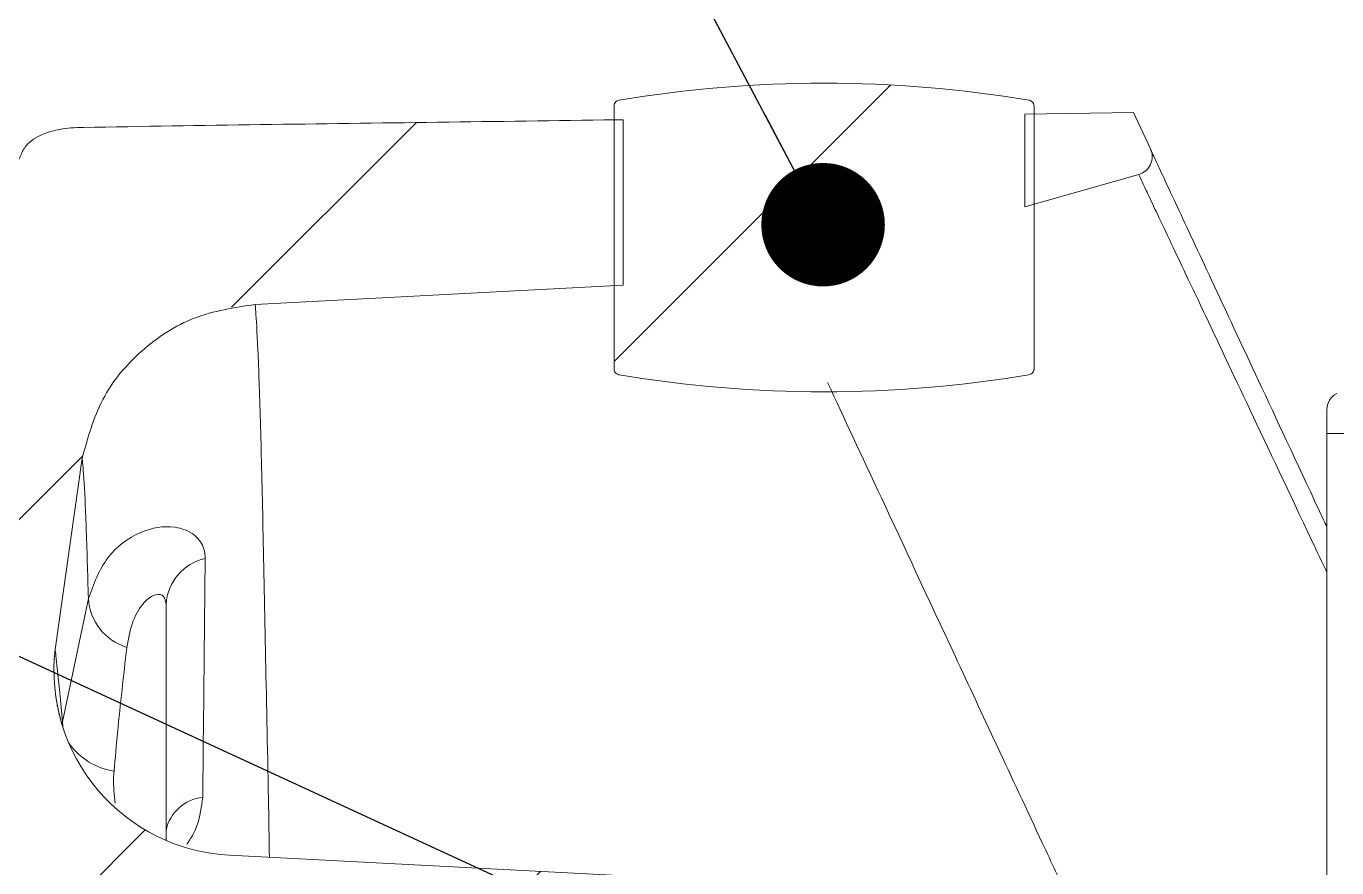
# Model space of a CAD drawing. Extents: x 14808 to 20058, y -13198 to -11680.
# Drawn here: x 18818.37 to 18828.98, y -12725.46 to -12718.64 of the extents above; entities that cross this region are included whole.
import ezdxf

# ---------------------------------------------------------------- set-up
doc = ezdxf.new("R2010")
doc.units = 0
doc.header["$LTSCALE"] = 7
doc.header["$MEASUREMENT"] = 0
doc.layers.get('0').update_dxf_attribs({"color": 2, "linetype": 'CONTINUOUS'})
doc.styles.add('GHS', font='romans', dxfattribs={"bigfont": 'ghs'})
doc.dimstyles.new('STANDARD$7', dxfattribs={"dimtxt": 3.5, "dimasz": 3, "dimexe": 1, "dimexo": 0.0625, "dimgap": 1, "dimtad": 1, "dimdec": 4, "dimzin": 0, "dimdsep": 46, "dimtxsty": 'GHS', "dimcen": 1, "dimclrt": 2, "dimadec": 0, "dimazin": 0, "dimtfac": 1, "dimtdec": 4, "dimtofl": 0, "dimtmove": 0, "dimatfit": 3, "dimfxl": 1, "dimtolj": 1, "dimtzin": 0, "dimarcsym": 0})
pattern_1 = [(45, (42.8808, 0), (-1.76776695, 1.76776695), [])]

msp = doc.modelspace()

# ---------------------------------------------------------------- hatches: boundary and pattern name
at = {"linetype": 'Continuous', "lineweight": 0}
h = msp.add_hatch(dxfattribs=at)
h.set_pattern_fill('ANSI31', color=2, scale=20, style=0)
h.set_pattern_definition(pattern_1)
edge = h.paths.add_edge_path(flags=0)
edge.add_line((18835.504, -12715.386), (18838.004, -12715.342))
edge.add_line((18838.004, -12715.342), (18838.004, -12714.268))
edge.add_line((18838.004, -12714.268), (18834.245, -12714.333))
edge.add_arc((18834.254, -12714.833), 0.5, 91, 180)
edge.add_line((18833.754, -12714.833), (18833.754, -12719.708))
edge.add_arc((18833.254, -12719.708), 0.5, 285, 360, ccw=False)
edge.add_line((18833.383, -12720.191), (18831.004, -12720.829))
edge.add_arc((18833.592, -12730.488), 10, 105, 117.477)
edge.add_arc((18829.048, -12721.749), 0.15, 117.477, 180)
edge.add_line((18828.898, -12721.749), (18828.898, -12721.942))
edge.add_line((18828.898, -12721.942), (18829.891, -12721.942))
edge.add_line((18829.891, -12721.942), (18834.05, -12721.008))
edge.add_arc((18833.995, -12720.764), 0.25, 282.6522, 360)
edge.add_line((18834.245, -12720.764), (18834.245, -12719.838))
edge.add_line((18834.245, -12719.838), (18835.256, -12719.829))
edge.add_arc((18835.254, -12719.579), 0.25, 270.5, 360)
edge.add_line((18835.504, -12719.579), (18835.504, -12719.481))
edge.add_arc((18835.554, -12719.481), 0.05, 95, 180, ccw=False)
edge.add_line((18835.549, -12719.432), (18838.004, -12719.217))
edge.add_line((18838.004, -12719.217), (18838.004, -12718.842))
edge.add_line((18838.004, -12718.842), (18835.504, -12718.798))
edge.add_line((18835.504, -12718.798), (18835.504, -12715.386))
h = msp.add_hatch(dxfattribs=at)
h.set_pattern_fill('ANSI31', color=2, scale=20, style=0)
h.set_pattern_definition(pattern_1)
edge = h.paths.add_edge_path(flags=0)
edge.add_arc((18824.829, -12729.103), 10, 80.4546, 99.5454)
edge.add_spline(control_points=[(18823.17, -12719.242), (18823.166, -12719.243), (18823.161, -12719.244), (18823.157, -12719.246), (18823.152, -12719.248), (18823.148, -12719.252), (18823.144, -12719.255), (18823.14, -12719.259), (18823.136, -12719.264), (18823.134, -12719.269), (18823.131, -12719.274), (18823.13, -12719.28), (18823.129, -12719.285), (18823.129, -12719.287), (18823.129, -12719.289), (18823.129, -12719.291)], knot_values=[0.000174, 0.000174, 0.000174, 0.000174, 0.000201, 0.000201, 0.000201, 0.000235, 0.000235, 0.000235, 0.000269, 0.000269, 0.000269, 0.000302, 0.000302, 0.000302, 0.000314, 0.000314, 0.000314, 0.000314], weights=[1, 1, 1, 1, 1, 1, 1, 1, 1, 1, 1, 1, 1, 1, 1, 1], degree=3, periodic=0)
edge.add_spline(control_points=[(18823.129, -12719.291), (18823.129, -12719.999), (18823.129, -12720.707), (18823.129, -12721.416)], knot_values=[0, 0, 0, 0, 0.004249, 0.004249, 0.004249, 0.004249], weights=[1, 1, 1, 1], degree=3, periodic=0)
edge.add_spline(control_points=[(18823.129, -12721.416), (18823.129, -12721.421), (18823.129, -12721.426), (18823.131, -12721.431), (18823.133, -12721.437), (18823.136, -12721.442), (18823.139, -12721.446), (18823.142, -12721.451), (18823.147, -12721.455), (18823.151, -12721.458), (18823.156, -12721.461), (18823.161, -12721.463), (18823.167, -12721.464), (18823.168, -12721.465), (18823.169, -12721.465), (18823.17, -12721.465)], knot_values=[0.000002, 0.000002, 0.000002, 0.000002, 0.000034, 0.000034, 0.000034, 0.000067, 0.000067, 0.000067, 0.000101, 0.000101, 0.000101, 0.000134, 0.000134, 0.000134, 0.000141, 0.000141, 0.000141, 0.000141], weights=[1, 1, 1, 1, 1, 1, 1, 1, 1, 1, 1, 1, 1, 1, 1, 1], degree=3, periodic=0)
edge.add_arc((18824.829, -12711.603), 10, 260.4546, 279.5454)
edge.add_spline(control_points=[(18826.487, -12721.465), (18826.491, -12721.464), (18826.496, -12721.463), (18826.5, -12721.461), (18826.505, -12721.459), (18826.51, -12721.455), (18826.514, -12721.451), (18826.517, -12721.447), (18826.521, -12721.443), (18826.523, -12721.438), (18826.526, -12721.433), (18826.527, -12721.427), (18826.528, -12721.422), (18826.528, -12721.42), (18826.529, -12721.418), (18826.529, -12721.416)], knot_values=[0.000174, 0.000174, 0.000174, 0.000174, 0.000201, 0.000201, 0.000201, 0.000235, 0.000235, 0.000235, 0.000269, 0.000269, 0.000269, 0.000302, 0.000302, 0.000302, 0.000314, 0.000314, 0.000314, 0.000314], weights=[1, 1, 1, 1, 1, 1, 1, 1, 1, 1, 1, 1, 1, 1, 1, 1], degree=3, periodic=0)
edge.add_spline(control_points=[(18826.529, -12721.416), (18826.529, -12720.707), (18826.529, -12719.999), (18826.529, -12719.291)], knot_values=[0, 0, 0, 0, 0.004249, 0.004249, 0.004249, 0.004249], weights=[1, 1, 1, 1], degree=3, periodic=0)
edge.add_spline(control_points=[(18826.529, -12719.291), (18826.529, -12719.286), (18826.528, -12719.28), (18826.526, -12719.275), (18826.524, -12719.27), (18826.521, -12719.265), (18826.518, -12719.261), (18826.515, -12719.256), (18826.51, -12719.252), (18826.506, -12719.249), (18826.501, -12719.246), (18826.496, -12719.244), (18826.49, -12719.243), (18826.489, -12719.242), (18826.488, -12719.242), (18826.487, -12719.242)], knot_values=[0.000002, 0.000002, 0.000002, 0.000002, 0.000034, 0.000034, 0.000034, 0.000067, 0.000067, 0.000067, 0.000101, 0.000101, 0.000101, 0.000134, 0.000134, 0.000134, 0.000141, 0.000141, 0.000141, 0.000141], weights=[1, 1, 1, 1, 1, 1, 1, 1, 1, 1, 1, 1, 1, 1, 1, 1], degree=3, periodic=0)
h = msp.add_hatch(dxfattribs=at)
h.set_pattern_fill('ANSI31', color=2, scale=20, style=0)
h.set_pattern_definition(pattern_1)
edge = h.paths.add_edge_path(flags=0)
edge.add_spline(control_points=[(18818.835, -12719.462), (18818.761, -12719.462), (18818.381, -12719.464), (18818.316, -12719.72)], knot_values=[0.000006, 0.000006, 0.000006, 0.000006, 0.99971, 0.99971, 0.99971, 0.99971], weights=[1, 1, 1, 1], degree=3, periodic=0)
edge.add_spline(control_points=[(18818.316, -12719.72), (18817.513, -12722.887), (18817.428, -12726.215), (18817.428, -12729.483), (18817.427, -12736.291), (18817.428, -12743.099), (18817.428, -12749.907), (18817.428, -12756.606), (18817.731, -12763.353), (18816.88, -12769.998)], knot_values=[0.000361, 0.000361, 0.000361, 0.000361, 0.019969, 0.019969, 0.019969, 0.060638, 0.060638, 0.060638, 0.100677, 0.100677, 0.100677, 0.100677], weights=[1, 1, 1, 1, 1, 1, 1, 1, 1, 1], degree=3, periodic=0)
edge.add_spline(control_points=[(18816.88, -12769.998), (18816.873, -12770.054), (18816.876, -12770.111), (18816.887, -12770.166), (18816.899, -12770.221), (18816.92, -12770.275), (18816.95, -12770.322), (18816.979, -12770.37), (18817.016, -12770.413), (18817.059, -12770.448), (18817.103, -12770.485), (18817.154, -12770.513), (18817.207, -12770.533), (18817.26, -12770.551), (18817.316, -12770.561), (18817.372, -12770.562), (18817.427, -12770.562), (18817.483, -12770.553), (18817.536, -12770.536), (18817.589, -12770.518), (18817.64, -12770.49), (18817.684, -12770.456), (18817.713, -12770.433), (18817.74, -12770.407), (18817.764, -12770.378)], knot_values=[0, 0, 0, 0, 0.000336, 0.000336, 0.000336, 0.000672, 0.000672, 0.000672, 0.001006, 0.001006, 0.001006, 0.001347, 0.001347, 0.001347, 0.001682, 0.001682, 0.001682, 0.002013, 0.002013, 0.002013, 0.00235, 0.00235, 0.00235, 0.002572, 0.002572, 0.002572, 0.002572], weights=[1, 1, 1, 1, 1, 1, 1, 1, 1, 1, 1, 1, 1, 1, 1, 1, 1, 1, 1, 1, 1, 1, 1, 1, 1], degree=3, periodic=0)
edge.add_spline(control_points=[(18817.764, -12770.378), (18818.144, -12769.911), (18818.491, -12769.414), (18818.793, -12768.893), (18819.41, -12767.83), (18819.828, -12766.639), (18820.073, -12765.434), (18820.315, -12764.243), (18819.815, -12763.015), (18819.617, -12761.815), (18819.359, -12760.253), (18819.428, -12758.652), (18819.429, -12757.068), (18819.43, -12753.903), (18819.446, -12750.738), (18819.422, -12747.574), (18819.417, -12746.886), (18819.442, -12746.182), (18819.631, -12745.521), (18819.786, -12744.981), (18820.039, -12744.462), (18820.366, -12744.006), (18820.693, -12743.549), (18821.103, -12743.143), (18821.563, -12742.821), (18822.023, -12742.499), (18822.545, -12742.251), (18823.086, -12742.099), (18823.875, -12741.878), (18824.717, -12741.91), (18825.536, -12741.903), (18827.883, -12741.883), (18830.231, -12741.862), (18832.579, -12741.842)], knot_values=[0, 0, 0, 0, 0.003613, 0.003613, 0.003613, 0.011075, 0.011075, 0.011075, 0.018772, 0.018772, 0.018772, 0.028868, 0.028868, 0.028868, 0.049028, 0.049028, 0.049028, 0.053435, 0.053435, 0.053435, 0.057027, 0.057027, 0.057027, 0.060621, 0.060621, 0.060621, 0.064216, 0.064216, 0.064216, 0.069481, 0.069481, 0.069481, 0.084536, 0.084536, 0.084536, 0.084536], weights=[1, 1, 1, 1, 1, 1, 1, 1, 1, 1, 1, 1, 1, 1, 1, 1, 1, 1, 1, 1, 1, 1, 1, 1, 1, 1, 1, 1, 1, 1, 1, 1, 1, 1], degree=3, periodic=0)
edge.add_line((18832.579, -12741.842), (18832.579, -12741.472))
edge.add_arc((18832.429, -12741.472), 0.15, 0, 81.8882)
edge.add_line((18832.45, -12741.324), (18829.083, -12740.844))
edge.add_spline(control_points=[(18829.083, -12740.844), (18826.005, -12740.682), (18822.927, -12740.521), (18819.849, -12740.36)], knot_values=[0, 0, 0, 0, 0.018494, 0.018494, 0.018494, 0.018494], weights=[1, 1, 1, 1], degree=3, periodic=0)
edge.add_spline(control_points=[(18819.849, -12740.36), (18819.765, -12740.355), (18819.681, -12740.344), (18819.598, -12740.325), (18819.435, -12740.288), (18819.275, -12740.223), (18819.133, -12740.134), (18818.99, -12740.045), (18818.861, -12739.93), (18818.756, -12739.799), (18818.651, -12739.668), (18818.568, -12739.517), (18818.512, -12739.358), (18818.457, -12739.2), (18818.428, -12739.03), (18818.428, -12738.862)], knot_values=[0, 0, 0, 0, 0.000506, 0.000506, 0.000506, 0.001524, 0.001524, 0.001524, 0.002543, 0.002543, 0.002543, 0.003561, 0.003561, 0.003561, 0.004579, 0.004579, 0.004579, 0.004579], weights=[1, 1, 1, 1, 1, 1, 1, 1, 1, 1, 1, 1, 1, 1, 1, 1], degree=3, periodic=0)
edge.add_spline(control_points=[(18818.428, -12738.862), (18818.428, -12737.852), (18818.428, -12736.843), (18818.428, -12735.834)], knot_values=[0.000037, 0.000037, 0.000037, 0.000037, 0.006093, 0.006093, 0.006093, 0.006093], weights=[1, 1, 1, 1], degree=3, periodic=0)
edge.add_spline(control_points=[(18818.428, -12735.834), (18818.428, -12735.749), (18818.435, -12735.665), (18818.449, -12735.582), (18818.477, -12735.416), (18818.534, -12735.253), (18818.616, -12735.106), (18818.697, -12734.96), (18818.805, -12734.825), (18818.931, -12734.713), (18819.056, -12734.602), (18819.202, -12734.51), (18819.358, -12734.446), (18819.513, -12734.382), (18819.682, -12734.345), (18819.849, -12734.336)], knot_values=[0, 0, 0, 0, 0.000506, 0.000506, 0.000506, 0.001524, 0.001524, 0.001524, 0.002543, 0.002543, 0.002543, 0.003561, 0.003561, 0.003561, 0.004579, 0.004579, 0.004579, 0.004579], weights=[1, 1, 1, 1, 1, 1, 1, 1, 1, 1, 1, 1, 1, 1, 1, 1], degree=3, periodic=0)
edge.add_line((18819.849, -12734.336), (18827.78, -12733.92))
edge.add_arc((18827.754, -12733.421), 0.5, 273, 360)
edge.add_line((18828.254, -12733.421), (18828.254, -12733.112))
edge.add_line((18828.254, -12733.112), (18827.254, -12732.862))
edge.add_line((18827.254, -12732.862), (18822.504, -12732.862))
edge.add_arc((18822.504, -12732.612), 0.25, 180, 270, ccw=False)
edge.add_line((18822.254, -12732.612), (18822.254, -12732.442))
edge.add_line((18822.254, -12732.442), (18821.175, -12732.385))
edge.add_arc((18821.254, -12730.887), 1.5, 180, 267, ccw=False)
edge.add_line((18819.754, -12730.887), (18819.754, -12730.296))
edge.add_arc((18821.254, -12730.296), 1.5, 93, 180, ccw=False)
edge.add_line((18821.175, -12728.798), (18822.254, -12728.742))
edge.add_line((18822.254, -12728.742), (18822.254, -12728.572))
edge.add_arc((18822.504, -12728.572), 0.25, 90, 180, ccw=False)
edge.add_line((18822.504, -12728.322), (18823.254, -12728.322))
edge.add_line((18823.254, -12728.322), (18823.254, -12728.072))
edge.add_line((18823.254, -12728.072), (18823.579, -12728.072))
edge.add_spline(control_points=[(18823.579, -12728.072), (18823.579, -12727.314), (18823.579, -12726.555), (18823.579, -12725.797), (18823.579, -12725.712), (18823.579, -12725.628), (18823.579, -12725.543)], knot_values=[1747.62045, 1747.62045, 1747.62045, 1747.62045, 1747.625, 1747.625, 1747.625, 1747.625507, 1747.625507, 1747.625507, 1747.625507], weights=[1, 1, 1, 1, 1, 1, 1], degree=3, periodic=0)
edge.add_line((18823.579, -12725.543), (18820.018, -12725.357))
edge.add_arc((18820.096, -12723.859), 1.5, 173.5343, 267, ccw=False)
edge.add_spline(control_points=[(18818.606, -12723.69), (18818.664, -12723.172), (18818.738, -12722.656), (18818.825, -12722.142)], knot_values=[0.001981, 0.001981, 0.001981, 0.001981, 0.005108, 0.005108, 0.005108, 0.005108], weights=[1, 1, 1, 1], degree=3, periodic=0)
edge.add_spline(control_points=[(18818.825, -12722.142), (18818.853, -12721.976), (18818.91, -12721.813), (18818.992, -12721.666), (18819.073, -12721.519), (18819.181, -12721.384), (18819.307, -12721.273), (18819.432, -12721.161), (18819.579, -12721.07), (18819.734, -12721.006), (18819.889, -12720.942), (18820.058, -12720.904), (18820.225, -12720.896)], knot_values=[0, 0, 0, 0, 0.001008, 0.001008, 0.001008, 0.002015, 0.002015, 0.002015, 0.003023, 0.003023, 0.003023, 0.00403, 0.00403, 0.00403, 0.00403], weights=[1, 1, 1, 1, 1, 1, 1, 1, 1, 1, 1, 1, 1], degree=3, periodic=0)
edge.add_line((18820.225, -12720.896), (18823.204, -12720.74))
edge.add_spline(control_points=[(18823.204, -12720.74), (18823.204, -12720.385), (18823.204, -12720.031), (18823.204, -12719.676), (18823.204, -12719.584), (18823.204, -12719.492), (18823.204, -12719.4)], knot_values=[2271.910373, 2271.910373, 2271.910373, 2271.910373, 2271.9125, 2271.9125, 2271.9125, 2271.913052, 2271.913052, 2271.913052, 2271.913052], weights=[1, 1, 1, 1, 1, 1, 1], degree=3, periodic=0)
edge.add_spline(control_points=[(18823.204, -12719.4), (18822.703, -12719.407), (18822.203, -12719.413), (18821.702, -12719.42), (18820.747, -12719.433), (18819.791, -12719.446), (18818.835, -12719.462)], knot_values=[0.008259, 0.008259, 0.008259, 0.008259, 0.011262, 0.011262, 0.011262, 0.016996, 0.016996, 0.016996, 0.016996], weights=[1, 1, 1, 1, 1, 1, 1], degree=3, periodic=0)

# ---------------------------------------------------------------- linework, layer by layer
at = {"color": 7, "linetype": 'Continuous', "lineweight": 15}
for p, q in [((18823.129, -12719.291), (18823.129, -12721.416)), ((18826.529, -12721.416), (18826.529, -12719.291)), ((18823.204, -12720.74), (18823.204, -12719.4)), ((18827.333, -12719.342), (18826.454, -12719.356)), ((18826.454, -12719.356), (18826.454, -12720.106)), ((18827.47, -12719.636), (18827.333, -12719.342)), ((18826.454, -12720.106), (18827.375, -12719.843)), ((18820.225, -12720.896), (18823.204, -12720.74)), ((18828.898, -12721.749), (18828.898, -12721.942)), ((18828.898, -12721.942), (18829.891, -12721.942)), ((18828.898, -12721.942), (18828.898, -12728.236)), ((18818.825, -12722.142), (18818.606, -12723.69)), ((18818.666, -12724.277), (18818.875, -12723.278)), ((18819.504, -12723.321), (18819.504, -12725.237)), ((18820.018, -12725.357), (18823.579, -12725.543))]:
    msp.add_line(p, q, dxfattribs=at)
at = {"color": 8, "linetype": 'Continuous', "lineweight": 15}
msp.add_line((18818.667, -12724.315), (18818.666, -12724.277), dxfattribs=at)
at = {"color": 7, "linetype": 'Continuous', "lineweight": 15}
for centre, radius, start, end in [((18824.829, -12729.103), 10, 80.4546, 99.5454), ((18827.334, -12719.699), 0.15, 285.8974, 25), ((18824.829, -12711.603), 10, 260.4546, 279.5454), ((18829.048, -12721.749), 0.15, 117.477, 180), ((18819.912, -12723.352), 0.41, 102.9333, 175.5981), ((18819.317, -12723.25), 0.443, 183.5361, 252.7418), ((18820.096, -12723.859), 1.5, 173.5343, 267), ((18819.834, -12725.224), 0.337, 95.5935, 168.3685)]:
    msp.add_arc(centre, radius, start, end, dxfattribs=at)
at = {"color": 8, "linetype": 'Continuous', "lineweight": 15}
msp.add_arc((18819.171, -12724.126), 0.557, 215.4248, 260.9193, dxfattribs=at)
at = {"color": 7, "linetype": 'Continuous', "lineweight": 15}
for points, knots in [([(18823.17, -12719.242), (18823.166, -12719.243), (18823.156, -12719.245), (18823.143, -12719.255), (18823.133, -12719.269), (18823.129, -12719.282), (18823.129, -12719.289), (18823.129, -12719.291)], [0, 0, 0, 0, 0.193167, 0.433261, 0.673354, 0.913448, 1, 1, 1, 1]), ([(18826.529, -12719.291), (18826.528, -12719.286), (18826.527, -12719.275), (18826.519, -12719.26), (18826.506, -12719.248), (18826.495, -12719.243), (18826.488, -12719.242), (18826.487, -12719.242)], [0, 0, 0, 0, 0.228997, 0.469176, 0.709355, 0.949533, 1, 1, 1, 1]), ([(18823.204, -12719.4), (18823.181, -12719.4), (18822.681, -12719.407), (18821.702, -12719.42), (18820.269, -12719.439), (18819.313, -12719.454), (18818.835, -12719.462)], [0, 0, 0, 0, 0.0155, 0.343666, 0.671833, 1, 1, 1, 1]), ([(18818.835, -12719.462), (18818.801, -12719.463), (18818.712, -12719.465), (18818.566, -12719.49), (18818.433, -12719.547), (18818.347, -12719.633), (18818.327, -12719.691), (18818.316, -12719.72)], [0, 0, 0, 0, 0.166178, 0.427527, 0.710401, 0.851251, 1, 1, 1, 1]), ([(18827.47, -12719.636), (18827.481, -12719.661), (18827.505, -12719.711), (18827.687, -12720.103), (18827.971, -12720.712), (18828.37, -12721.567), (18828.687, -12722.246), (18828.889, -12722.679), (18828.898, -12722.698)], [0, 0, 0, 0, 0.195317, 0.390661, 0.58677, 0.782943, 0.990563, 1, 1, 1, 1]), ([(18820.225, -12720.896), (18820.057, -12720.921), (18819.722, -12720.972), (18819.29, -12721.254), (18818.959, -12721.65), (18818.87, -12721.978), (18818.825, -12722.142)], [0, 0, 0, 0, 0.249947, 0.499893, 0.74984, 1, 1, 1, 1]), ([(18823.129, -12721.416), (18823.129, -12721.421), (18823.13, -12721.432), (18823.138, -12721.447), (18823.151, -12721.458), (18823.162, -12721.463), (18823.169, -12721.465), (18823.17, -12721.465)], [0, 0, 0, 0, 0.228997, 0.469176, 0.709355, 0.949533, 1, 1, 1, 1]), ([(18826.487, -12721.465), (18826.491, -12721.464), (18826.501, -12721.461), (18826.514, -12721.452), (18826.524, -12721.438), (18826.528, -12721.425), (18826.528, -12721.418), (18826.529, -12721.416)], [0, 0, 0, 0, 0.193167, 0.433261, 0.673354, 0.913448, 1, 1, 1, 1]), ([(18826.808, -12725.713), (18826.737, -12725.561), (18826.402, -12724.842), (18825.877, -12723.717), (18825.27, -12722.413), (18824.993, -12721.82), (18824.857, -12721.528)], [0, 0, 0, 0, 0.083091, 0.393202, 0.701919, 1, 1, 1, 1]), ([(18818.875, -12723.278), (18818.872, -12723.176), (18818.863, -12722.849), (18818.848, -12722.439), (18818.829, -12722.178), (18818.826, -12722.152), (18818.825, -12722.142)], [0, 0, 0, 0, 0.143163, 0.457228, 0.780863, 1, 1, 1, 1]), ([(18818.875, -12723.278), (18818.918, -12723.161), (18819.002, -12722.931), (18819.282, -12722.722), (18819.552, -12722.677), (18819.702, -12722.735), (18819.784, -12722.812), (18819.817, -12722.877), (18819.82, -12722.939), (18819.82, -12722.953)], [0, 0, 0, 0, 0.240111, 0.470966, 0.676374, 0.815479, 0.851844, 0.96697, 1, 1, 1, 1]), ([(18819.82, -12722.953), (18819.816, -12723.421), (18819.81, -12724.014), (18819.802, -12724.736), (18819.801, -12724.889)], [0, 0, 0, 0, 0.787885, 1, 1, 1, 1]), ([(18819.504, -12723.321), (18819.499, -12723.298), (18819.489, -12723.248), (18819.415, -12723.236), (18819.317, -12723.305), (18819.225, -12723.46), (18819.2, -12723.6), (18819.186, -12723.674)], [0, 0, 0, 0, 0.127623, 0.283499, 0.478924, 0.723075, 1, 1, 1, 1]), ([(18818.606, -12723.69), (18818.61, -12723.718), (18818.617, -12723.77), (18818.65, -12724.116), (18818.666, -12724.277)], [0, 0, 0, 0, 0.534533, 1, 1, 1, 1]), ([(18819.186, -12723.674), (18819.16, -12723.903), (18819.122, -12724.234), (18819.092, -12724.571), (18819.083, -12724.676)], [0, 0, 0, 0, 0.690364, 1, 1, 1, 1]), ([(18818.667, -12724.305), (18818.66, -12724.286), (18818.64, -12724.229), (18818.625, -12724.154), (18818.615, -12724.095), (18818.612, -12724.073), (18818.61, -12724.06), (18818.609, -12724.05), (18818.608, -12724.043), (18818.608, -12724.044), (18818.608, -12724.045)], [0, 0, 0, 0, 0.124686, 0.365061, 0.452428, 0.505002, 0.554885, 0.629857, 0.782562, 1, 1, 1, 1])]:
    msp.add_open_spline(points, degree=3, knots=knots, dxfattribs=at)
at = {"color": 8, "linetype": 'Continuous', "lineweight": 15}
for points, knots in [([(18828.898, -12723.065), (18828.858, -12722.981), (18828.621, -12722.48), (18828.276, -12721.749), (18827.877, -12720.904), (18827.594, -12720.308), (18827.41, -12719.917), (18827.386, -12719.868), (18827.375, -12719.843)], [0, 0, 0, 0, 0.0411, 0.244237, 0.431272, 0.623047, 0.808868, 1, 1, 1, 1]), ([(18820.225, -12720.896), (18820.226, -12720.908), (18820.229, -12720.938), (18820.247, -12721.23), (18820.267, -12721.799), (18820.287, -12722.619), (18820.307, -12723.659), (18820.327, -12724.599), (18820.338, -12725.215), (18820.34, -12725.374)], [0, 0, 0, 0, 0.11293, 0.276781, 0.445353, 0.609576, 0.778476, 0.943137, 1, 1, 1, 1]), ([(18819.083, -12724.676), (18819.081, -12724.695), (18819.075, -12724.781), (18819.084, -12724.868), (18819.091, -12724.936)], [0, 0, 0, 0, 0.224486, 1, 1, 1, 1]), ([(18819.801, -12724.889), (18819.791, -12724.964), (18819.778, -12725.059), (18819.726, -12725.187), (18819.693, -12725.236), (18819.673, -12725.267)], [0, 0, 0, 0, 0.603544, 0.752483, 1, 1, 1, 1])]:
    msp.add_open_spline(points, degree=3, knots=knots, dxfattribs=at)

# ---------------------------------------------------------------- leaders
for points in [[(18824.821, -12720.25), (18813.222, -12698.292)], [(18824.821, -12726.75), (18797.782, -12714.27)]]:
    msp.add_leader(points, dimstyle='STANDARD$7', override={"dimtxt": 3, "dimasz": 1, "dimexo": 0.3, "dimgap": 2, "dimtad": 0, "dimdec": 1, "dimzin": 8, "dimcen": 0, "dimclrd": 2, "dimclre": 2, "dimazin": 2, "dimtp": 0.1, "dimtfac": 0.5, "dimtdec": 1, "dimldrblk": 'Dot', "dimfxl": 2.5, "dimarcsym": 1})

doc.saveas('drawing.dxf')
